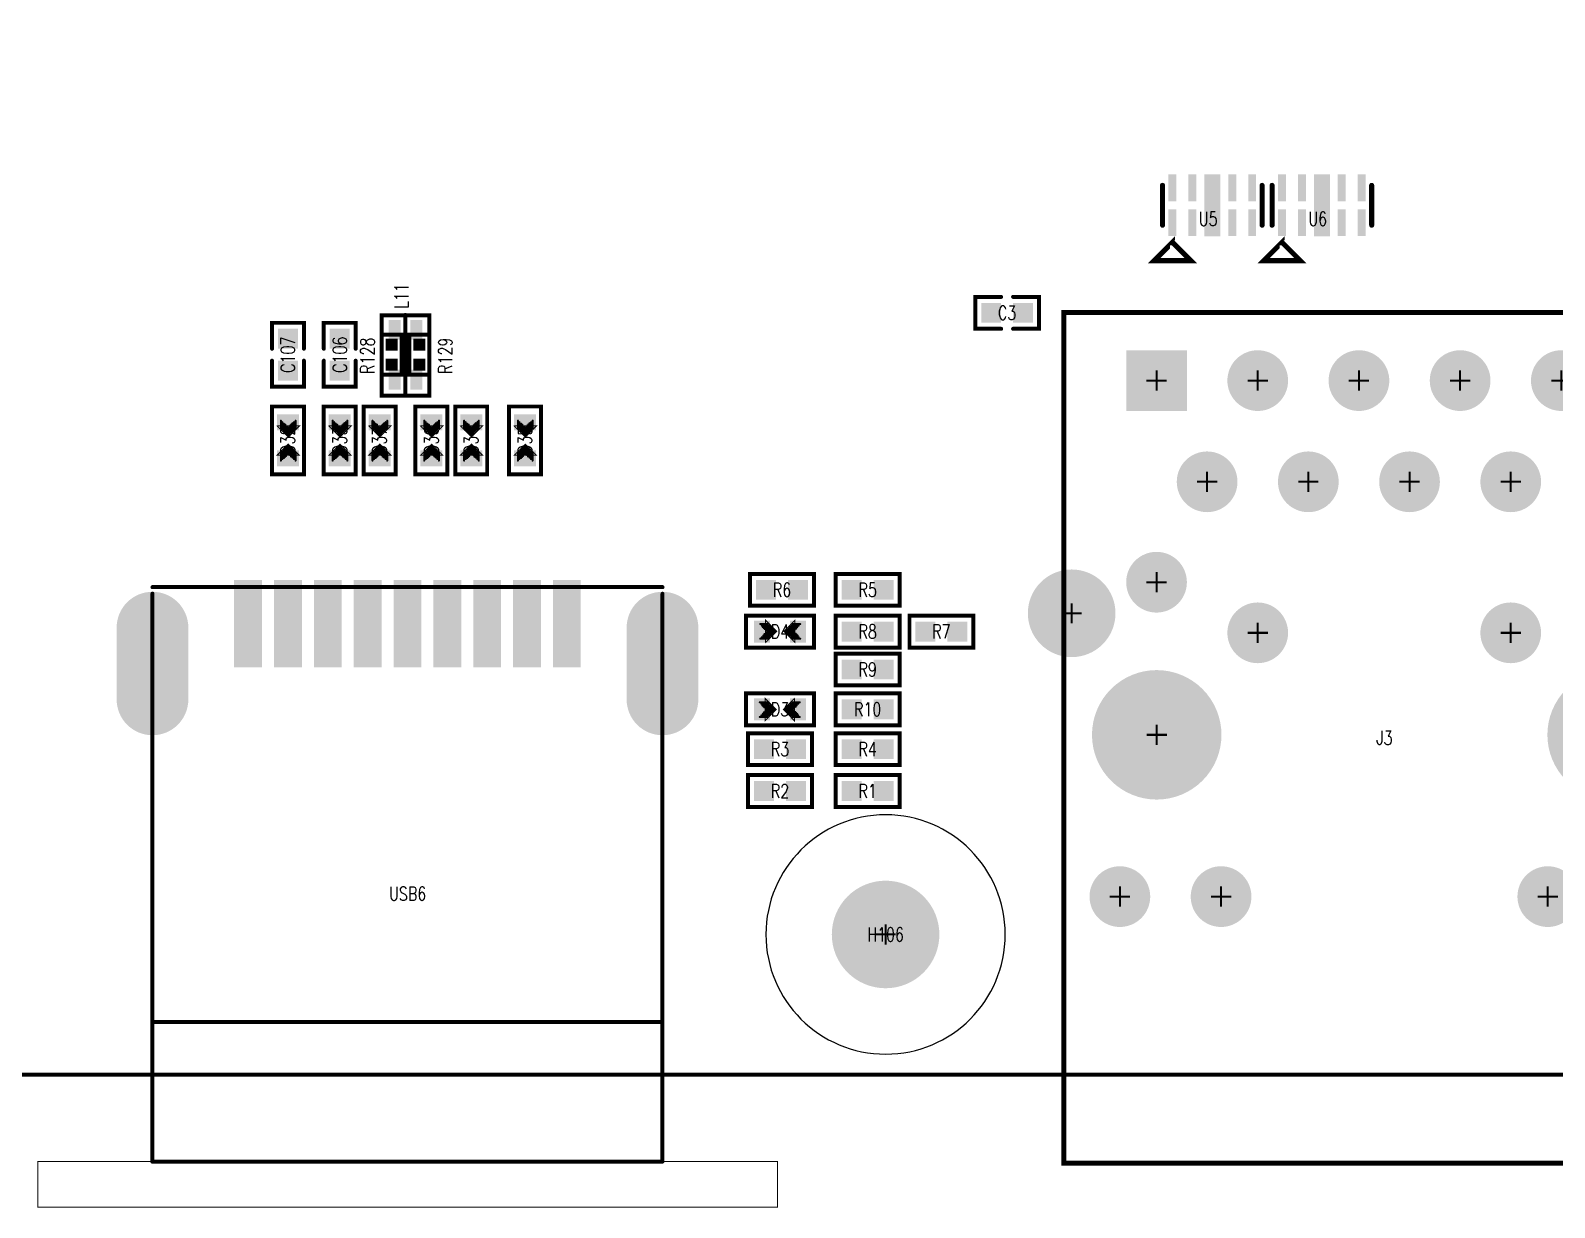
# Model space of a CAD drawing. Extents: x -4 to 157, y -7 to 87.
# Drawn here: x 36.54 to 74.79, y -6.85 to 22.69 of the extents above; entities that cross this region are included whole.
import ezdxf
from ezdxf.enums import TextEntityAlignment as Align

# ---------------------------------------------------------------- set-up
doc = ezdxf.new("R2010")
doc.units = 0
for name, pattern in [('KEEPOUT_00001000$0', [2, 1, 1]), ('TRMIDX_0', [2, 1, 1]), ('TRMIDX_1', [2, 1, 1])]:
    doc.linetypes.add(name, pattern=pattern)
for name, color, linetype in [('BOARD_OUTLINE_00', 254, 'CONTINUOUS'), ('DRIL_NPLTE_THRU_01', 3, 'CONTINUOUS'), ('DRIL_NPLTE_THRU_02', 171, 'CONTINUOUS'), ('DRIL_NPLTE_THRU_03', 222, 'CONTINUOUS'), ('DRIL_NPLTE_THRU_04', 2, 'CONTINUOUS'), ('DRIL_PLTE_THRU_01', 3, 'CONTINUOUS'), ('DRIL_PLTE_THRU_02', 171, 'CONTINUOUS'), ('DRIL_PLTE_THRU_03', 222, 'CONTINUOUS'), ('DRIL_PLTE_THRU_04', 2, 'CONTINUOUS'), ('DRIL_SYMBOL', 254, 'CONTINUOUS'), ('KEEPOUT_-1', 254, 'CONTINUOUS'), ('PADS_BOT', 56, 'CONTINUOUS'), ('PADS_INNER', 96, 'CONTINUOUS'), ('PADS_TOP', 96, 'CONTINUOUS'), ('PART_NAME_126', 6, 'CONTINUOUS'), ('PART_TOP_2DLINE_01', 255, 'CONTINUOUS'), ('PART_TOP_2DLINE_126', 255, 'CONTINUOUS'), ('PART_TOP_COPPER_01', 255, 'CONTINUOUS')]:
    doc.layers.add(name, color=color, linetype=linetype)
doc.styles.add('W0$05', font='simplex', dxfattribs={"width": 0.75})

# ---------------------------------------------------------------- blocks, each defined once
blk = doc.blocks.new('BOARD_5')
at = {"layer": 'BOARD_OUTLINE_00', "const_width": 0.1}
blk.add_lwpolyline([(0, -3.5, -0.414214), (3.5, 0), (156.51, 0, -0.414214), (160.01, -3.5), (160.01, -86.52, -0.414214), (156.51, -90.02), (3.5, -90.02, -0.414214), (0, -86.52)], format="xyb", close=True, dxfattribs=at)
blk = doc.blocks.new('SMOOTH_0$1')
at = {"const_width": 0.05}
blk.add_lwpolyline([(-0.025, 0, 1), (0.025, 0, 1)], format="xyb", close=True, dxfattribs=at)
blk = doc.blocks.new('PART_BODY_TOP_275')
at = {"layer": 'PART_TOP_2DLINE_126', "const_width": 0.1}
for points in [[(-0.15, 0.4), (-0.8, 0.4), (-0.8, -0.4), (-0.15, -0.4)], [(0.15, -0.4), (0.8, -0.4), (0.8, 0.4), (0.15, 0.4)]]:
    blk.add_lwpolyline(points, dxfattribs=at)
at = {"layer": 'PART_TOP_2DLINE_126'}
for p in [(-0.8, 0.4), (-0.15, 0.4), (0.15, 0.4), (0.8, 0.4), (-0.8, -0.4), (-0.15, -0.4), (0.15, -0.4), (0.8, -0.4)]:
    blk.add_blockref('SMOOTH_0$1', p, dxfattribs=at)
blk = doc.blocks.new('DRIL_HOLE_0')
blk.add_lwpolyline([(0, 0, 1), (0, 0, 1)], format="xyb", close=True)
blk = doc.blocks.new('PAD_0')
blk.add_lwpolyline([(0, 0, 1), (0, 0, 1)], format="xyb", close=True)
blk = doc.blocks.new('PAD_11')
at = {"const_width": 0.5}
blk.add_lwpolyline([(-0.25, 0), (0.25, 0)], dxfattribs=at)
blk = doc.blocks.new('STK_TOP_7')
at = {"layer": 'DRIL_PLTE_THRU_01'}
blk.add_blockref('DRIL_HOLE_0', (0, 0), dxfattribs=at)
at = {"layer": 'DRIL_PLTE_THRU_02'}
blk.add_blockref('DRIL_HOLE_0', (0, 0), dxfattribs=at)
at = {"layer": 'DRIL_PLTE_THRU_03'}
blk.add_blockref('DRIL_HOLE_0', (0, 0), dxfattribs=at)
at = {"layer": 'DRIL_PLTE_THRU_04'}
blk.add_blockref('DRIL_HOLE_0', (0, 0), dxfattribs=at)
at = {"layer": 'PADS_BOT'}
blk.add_blockref('PAD_0', (0, 0), dxfattribs=at)
at = {"layer": 'PADS_INNER'}
blk.add_blockref('PAD_0', (0, 0), dxfattribs=at)
at = {"layer": 'PADS_TOP'}
blk.add_blockref('PAD_11', (0, 0), dxfattribs=at)
blk = doc.blocks.new('SYM_TOP_5')
for name, p in [('PART_BODY_TOP_275', (0, 0)), ('STK_TOP_7', (-0.4, 0)), ('STK_TOP_7', (0.4, 0))]:
    blk.add_blockref(name, p)
blk = doc.blocks.new('PART_TOP_7')
blk.add_blockref('SYM_TOP_5', (0, 0))
at = {"layer": 'PART_NAME_126', "style": 'W0$05', "width": 0.75}
blk.add_text('C106', height=0.35, rotation=180, dxfattribs=at).set_placement((0, 0), align=Align.MIDDLE_CENTER)
blk = doc.blocks.new('PART_TOP_8')
blk.add_blockref('SYM_TOP_5', (0, 0))
at = {"layer": 'PART_NAME_126', "style": 'W0$05', "width": 0.75}
blk.add_text('C107', height=0.35, rotation=180, dxfattribs=at).set_placement((0, 0), align=Align.MIDDLE_CENTER)
blk = doc.blocks.new('PART_TOP_72')
blk.add_blockref('SYM_TOP_5', (0, 0))
at = {"layer": 'PART_NAME_126', "style": 'W0$05', "width": 0.75}
blk.add_text('C3', height=0.35, dxfattribs=at).set_placement((0, 0), align=Align.MIDDLE_CENTER)
blk = doc.blocks.new('SMOOTH_0$0254')
at = {"const_width": 0.0127}
blk.add_lwpolyline([(-0.00635, 0, 1), (0.00635, 0, 1)], format="xyb", close=True, dxfattribs=at)
blk = doc.blocks.new('SMOOTH_0$0508')
at = {"const_width": 0.0254}
blk.add_lwpolyline([(-0.0127, 0, 1), (0.0127, 0, 1)], format="xyb", close=True, dxfattribs=at)
blk = doc.blocks.new('PART_BODY_TOP_283')
at = {"layer": 'PART_TOP_2DLINE_126', "const_width": 0.1}
blk.add_lwpolyline([(0.85, -0.4), (0.85, 0.4), (-0.85, 0.4), (-0.85, -0.4)], close=True, dxfattribs=at)
at = {"layer": 'PART_TOP_COPPER_01', "linetype": 'TRMIDX_0', "const_width": 0.0508}
for points in [[(-0.3048, 0.1905), (-0.4953, 0.1905)], [(-0.2667, 0.1524), (-0.4572, 0.1524)], [(-0.2413, 0.1143), (-0.4318, 0.1143)], [(-0.2159, 0.0889), (-0.4064, 0.0889)], [(-0.1905, 0.0635), (-0.381, 0.0635)], [(-0.1524, 0.0381), (-0.3429, 0.0381)], [(-0.1397, -0.0127), (-0.3302, -0.0127)], [(-0.127, 0.0127), (-0.3175, 0.0127)], [(-0.3048, -0.1778), (-0.4953, -0.1778)], [(-0.2667, -0.1397), (-0.4572, -0.1397)], [(-0.2286, -0.1016), (-0.4191, -0.1016)], [(-0.2032, -0.0635), (-0.3937, -0.0635)], [(-0.1651, -0.0381), (-0.3556, -0.0381)]]:
    blk.add_lwpolyline(points, dxfattribs=at)
at = {"layer": 'PART_TOP_COPPER_01', "linetype": 'TRMIDX_0', "const_width": 0.0254}
for points in [[(-0.3556, -0.2667), (-0.08255, 0.00635), (-0.36195, 0.28575), (-0.36195, -0.254), (-0.3556, -0.254)], [(-0.3048, -0.1651), (-0.1397, 0), (-0.31115, 0.17145), (-0.31115, -0.1524), (-0.3048, -0.1524)]]:
    blk.add_lwpolyline(points, close=True, dxfattribs=at)
at = {"layer": 'PART_TOP_COPPER_01', "linetype": 'TRMIDX_1', "const_width": 0.0254}
for points in [[(0.3683, 0.2794), (0.09525, 0.00635), (0.37465, -0.27305), (0.37465, 0.2667), (0.3683, 0.2667)], [(0.3175, 0.1778), (0.1524, 0.0127), (0.32385, -0.15875), (0.32385, 0.1651), (0.3175, 0.1651)]]:
    blk.add_lwpolyline(points, close=True, dxfattribs=at)
at = {"layer": 'PART_TOP_COPPER_01', "linetype": 'TRMIDX_1', "const_width": 0.0508}
for points in [[(0.1397, 0), (0.3302, 0)], [(0.1524, 0.0254), (0.3429, 0.0254)], [(0.1651, -0.0254), (0.3556, -0.0254)], [(0.1778, 0.0508), (0.3683, 0.0508)], [(0.2159, 0.0762), (0.4064, 0.0762)], [(0.2413, 0.1143), (0.4318, 0.1143)], [(0.2794, 0.1524), (0.4699, 0.1524)], [(0.3175, 0.1905), (0.508, 0.1905)], [(0.2032, -0.0508), (0.3937, -0.0508)], [(0.2286, -0.0762), (0.4191, -0.0762)], [(0.254, -0.1016), (0.4445, -0.1016)], [(0.2794, -0.1397), (0.4699, -0.1397)], [(0.3175, -0.1778), (0.508, -0.1778)]]:
    blk.add_lwpolyline(points, dxfattribs=at)
at = {"layer": 'PART_TOP_2DLINE_126'}
for p in [(-0.85, 0.4), (0.85, 0.4), (-0.85, -0.4), (0.85, -0.4)]:
    blk.add_blockref('SMOOTH_0$1', p, dxfattribs=at)
at = {"layer": 'PART_TOP_COPPER_01'}
for name, p in [('SMOOTH_0$0508', (-0.4953, 0.1905)), ('SMOOTH_0$0508', (-0.4572, 0.1524)), ('SMOOTH_0$0508', (-0.4318, 0.1143)), ('SMOOTH_0$0508', (-0.4064, 0.0889)), ('SMOOTH_0$0508', (-0.381, 0.0635)), ('SMOOTH_0$0254', (-0.36195, 0.28575)), ('SMOOTH_0$0508', (-0.3429, 0.0381)), ('SMOOTH_0$0508', (-0.3302, -0.0127)), ('SMOOTH_0$0508', (-0.3175, 0.0127)), ('SMOOTH_0$0508', (-0.3048, 0.1905)), ('SMOOTH_0$0254', (-0.31115, 0.17145)), ('SMOOTH_0$0508', (-0.2667, 0.1524)), ('SMOOTH_0$0508', (-0.2413, 0.1143)), ('SMOOTH_0$0508', (-0.2159, 0.0889)), ('SMOOTH_0$0508', (-0.1905, 0.0635)), ('SMOOTH_0$0508', (-0.1524, 0.0381)), ('SMOOTH_0$0508', (-0.1397, -0.0127)), ('SMOOTH_0$0508', (-0.127, 0.0127)), ('SMOOTH_0$0254', (-0.1397, 0)), ('SMOOTH_0$0254', (-0.08255, 0.00635)), ('SMOOTH_0$0254', (0.09525, 0.00635)), ('SMOOTH_0$0508', (0.1397, 0)), ('SMOOTH_0$0508', (0.1524, 0.0254)), ('SMOOTH_0$0254', (0.1524, 0.0127)), ('SMOOTH_0$0508', (0.1651, -0.0254)), ('SMOOTH_0$0508', (0.1778, 0.0508)), ('SMOOTH_0$0508', (0.2159, 0.0762)), ('SMOOTH_0$0508', (0.2413, 0.1143)), ('SMOOTH_0$0508', (0.2794, 0.1524)), ('SMOOTH_0$0508', (0.3175, 0.1905)), ('SMOOTH_0$0254', (0.3175, 0.1778)), ('SMOOTH_0$0254', (0.3175, 0.1651)), ('SMOOTH_0$0508', (0.3302, 0)), ('SMOOTH_0$0254', (0.32385, 0.1651)), ('SMOOTH_0$0508', (0.3429, 0.0254)), ('SMOOTH_0$0508', (0.3556, -0.0254)), ('SMOOTH_0$0508', (0.3683, 0.0508)), ('SMOOTH_0$0254', (0.3683, 0.2794)), ('SMOOTH_0$0254', (0.3683, 0.2667)), ('SMOOTH_0$0254', (0.37465, 0.2667)), ('SMOOTH_0$0508', (0.4064, 0.0762)), ('SMOOTH_0$0508', (0.4318, 0.1143)), ('SMOOTH_0$0508', (0.4699, 0.1524)), ('SMOOTH_0$0508', (0.508, 0.1905)), ('SMOOTH_0$0508', (-0.4953, -0.1778)), ('SMOOTH_0$0508', (-0.4572, -0.1397)), ('SMOOTH_0$0508', (-0.4191, -0.1016)), ('SMOOTH_0$0508', (-0.3937, -0.0635)), ('SMOOTH_0$0508', (-0.3556, -0.0381)), ('SMOOTH_0$0254', (-0.36195, -0.254)), ('SMOOTH_0$0254', (-0.3556, -0.254)), ('SMOOTH_0$0254', (-0.3556, -0.2667)), ('SMOOTH_0$0508', (-0.3048, -0.1778)), ('SMOOTH_0$0254', (-0.31115, -0.1524)), ('SMOOTH_0$0254', (-0.3048, -0.1524)), ('SMOOTH_0$0254', (-0.3048, -0.1651)), ('SMOOTH_0$0508', (-0.2667, -0.1397)), ('SMOOTH_0$0508', (-0.2286, -0.1016)), ('SMOOTH_0$0508', (-0.2032, -0.0635)), ('SMOOTH_0$0508', (-0.1651, -0.0381)), ('SMOOTH_0$0508', (0.2032, -0.0508)), ('SMOOTH_0$0508', (0.2286, -0.0762)), ('SMOOTH_0$0508', (0.254, -0.1016)), ('SMOOTH_0$0508', (0.2794, -0.1397)), ('SMOOTH_0$0508', (0.3175, -0.1778)), ('SMOOTH_0$0254', (0.32385, -0.15875)), ('SMOOTH_0$0254', (0.37465, -0.27305)), ('SMOOTH_0$0508', (0.3937, -0.0508)), ('SMOOTH_0$0508', (0.4191, -0.0762)), ('SMOOTH_0$0508', (0.4445, -0.1016)), ('SMOOTH_0$0508', (0.4699, -0.1397)), ('SMOOTH_0$0508', (0.508, -0.1778))]:
    blk.add_blockref(name, p, dxfattribs=at)
blk = doc.blocks.new('PAD_18')
at = {"const_width": 0.4}
blk.add_lwpolyline([(-0.275, 0), (0.275, 0)], dxfattribs=at)
blk = doc.blocks.new('STK_TOP_15')
at = {"layer": 'DRIL_PLTE_THRU_01'}
blk.add_blockref('DRIL_HOLE_0', (0, 0), dxfattribs=at)
at = {"layer": 'DRIL_PLTE_THRU_02'}
blk.add_blockref('DRIL_HOLE_0', (0, 0), dxfattribs=at)
at = {"layer": 'DRIL_PLTE_THRU_03'}
blk.add_blockref('DRIL_HOLE_0', (0, 0), dxfattribs=at)
at = {"layer": 'DRIL_PLTE_THRU_04'}
blk.add_blockref('DRIL_HOLE_0', (0, 0), dxfattribs=at)
at = {"layer": 'PADS_BOT'}
blk.add_blockref('PAD_0', (0, 0), dxfattribs=at)
at = {"layer": 'PADS_INNER'}
blk.add_blockref('PAD_0', (0, 0), dxfattribs=at)
at = {"layer": 'PADS_TOP', "rotation": 90}
blk.add_blockref('PAD_18', (0, 0), dxfattribs=at)
blk = doc.blocks.new('SYM_TOP_13')
for name, p in [('PART_BODY_TOP_283', (0, 0)), ('STK_TOP_15', (-0.45, 0)), ('STK_TOP_15', (0.45, 0))]:
    blk.add_blockref(name, p)
blk = doc.blocks.new('PART_TOP_151')
blk.add_blockref('SYM_TOP_13', (0, 0))
at = {"layer": 'PART_NAME_126', "style": 'W0$05', "width": 0.75}
blk.add_text('D3', height=0.35, rotation=180, dxfattribs=at).set_placement((0, 0), align=Align.MIDDLE_CENTER)
blk = doc.blocks.new('PART_TOP_154')
blk.add_blockref('SYM_TOP_13', (0, 0))
at = {"layer": 'PART_NAME_126', "style": 'W0$05', "width": 0.75}
blk.add_text('D32', height=0.35, rotation=180, dxfattribs=at).set_placement((0, 0), align=Align.MIDDLE_CENTER)
blk = doc.blocks.new('PART_TOP_155')
blk.add_blockref('SYM_TOP_13', (0, 0))
at = {"layer": 'PART_NAME_126', "style": 'W0$05', "width": 0.75}
blk.add_text('D33', height=0.35, rotation=180, dxfattribs=at).set_placement((0, 0), align=Align.MIDDLE_CENTER)
blk = doc.blocks.new('PART_TOP_156')
blk.add_blockref('SYM_TOP_13', (0, 0))
at = {"layer": 'PART_NAME_126', "style": 'W0$05', "width": 0.75}
blk.add_text('D34', height=0.35, rotation=180, dxfattribs=at).set_placement((0, 0), align=Align.MIDDLE_CENTER)
blk = doc.blocks.new('PART_TOP_157')
blk.add_blockref('SYM_TOP_13', (0, 0))
at = {"layer": 'PART_NAME_126', "style": 'W0$05', "width": 0.75}
blk.add_text('D35', height=0.35, rotation=180, dxfattribs=at).set_placement((0, 0), align=Align.MIDDLE_CENTER)
blk = doc.blocks.new('PART_TOP_158')
blk.add_blockref('SYM_TOP_13', (0, 0))
at = {"layer": 'PART_NAME_126', "style": 'W0$05', "width": 0.75}
blk.add_text('D36', height=0.35, rotation=180, dxfattribs=at).set_placement((0, 0), align=Align.MIDDLE_CENTER)
blk = doc.blocks.new('PART_TOP_159')
blk.add_blockref('SYM_TOP_13', (0, 0))
at = {"layer": 'PART_NAME_126', "style": 'W0$05', "width": 0.75}
blk.add_text('D37', height=0.35, rotation=180, dxfattribs=at).set_placement((0, 0), align=Align.MIDDLE_CENTER)
blk = doc.blocks.new('PART_TOP_162')
blk.add_blockref('SYM_TOP_13', (0, 0))
at = {"layer": 'PART_NAME_126', "style": 'W0$05', "width": 0.75}
blk.add_text('D4', height=0.35, dxfattribs=at).set_placement((0, 0), align=Align.MIDDLE_CENTER)
blk = doc.blocks.new('SMOOTH_0$127')
at = {"const_width": 0.0635}
blk.add_lwpolyline([(-0.03175, 0, 1), (0.03175, 0, 1)], format="xyb", close=True, dxfattribs=at)
blk = doc.blocks.new('PART_BODY_TOP_299')
at = {"layer": 'PART_TOP_2DLINE_126', "const_width": 0.127}
blk.add_lwpolyline([(13.77, -19.64), (-2.33, -19.64), (-2.33, 1.71), (13.77, 1.71)], close=True, dxfattribs=at)
at = {"layer": 'PART_TOP_2DLINE_126'}
for p in [(-2.33, 1.71), (13.77, 1.71), (-2.33, -19.64), (13.77, -19.64)]:
    blk.add_blockref('SMOOTH_0$127', p, dxfattribs=at)
blk = doc.blocks.new('DRIL_SYMBOL_0$9')
at = {"layer": 'DRIL_SYMBOL', "const_width": 0.0508}
for points in [[(-0.254, 0), (0.254, 0)], [(0, -0.254), (0, 0.254)]]:
    blk.add_lwpolyline(points, dxfattribs=at)
blk = doc.blocks.new('DRIL_HOLE_0$9')
at = {"const_width": 0.45}
blk.add_lwpolyline([(-0.225, 0, 1), (0.225, 0, 1)], format="xyb", close=True, dxfattribs=at)
blk.add_blockref('DRIL_SYMBOL_0$9', (0, 0))
blk = doc.blocks.new('PAD_42')
at = {"const_width": 1.524}
blk.add_lwpolyline([(-0.762, 0), (0.762, 0)], dxfattribs=at)
blk = doc.blocks.new('STK_TOP_41')
at = {"layer": 'DRIL_PLTE_THRU_01'}
blk.add_blockref('DRIL_HOLE_0$9', (0, 0), dxfattribs=at)
at = {"layer": 'DRIL_PLTE_THRU_02'}
blk.add_blockref('DRIL_HOLE_0$9', (0, 0), dxfattribs=at)
at = {"layer": 'DRIL_PLTE_THRU_03'}
blk.add_blockref('DRIL_HOLE_0$9', (0, 0), dxfattribs=at)
at = {"layer": 'DRIL_PLTE_THRU_04'}
blk.add_blockref('DRIL_HOLE_0$9', (0, 0), dxfattribs=at)
at = {"layer": 'PADS_BOT'}
blk.add_blockref('PAD_42', (0, 0), dxfattribs=at)
at = {"layer": 'PADS_INNER'}
blk.add_blockref('PAD_42', (0, 0), dxfattribs=at)
at = {"layer": 'PADS_TOP'}
blk.add_blockref('PAD_42', (0, 0), dxfattribs=at)
blk = doc.blocks.new('PAD_44')
at = {"const_width": 0.55}
blk.add_lwpolyline([(0, -0.275, 1), (0, 0.275, 1)], format="xyb", close=True, dxfattribs=at)
blk = doc.blocks.new('PAD_5')
at = {"const_width": 0.762}
blk.add_lwpolyline([(0, -0.381, 1), (0, 0.381, 1)], format="xyb", close=True, dxfattribs=at)
blk = doc.blocks.new('STK_TOP_40')
at = {"layer": 'DRIL_PLTE_THRU_01'}
blk.add_blockref('DRIL_HOLE_0$9', (0, 0), dxfattribs=at)
at = {"layer": 'DRIL_PLTE_THRU_02'}
blk.add_blockref('DRIL_HOLE_0$9', (0, 0), dxfattribs=at)
at = {"layer": 'DRIL_PLTE_THRU_03'}
blk.add_blockref('DRIL_HOLE_0$9', (0, 0), dxfattribs=at)
at = {"layer": 'DRIL_PLTE_THRU_04'}
blk.add_blockref('DRIL_HOLE_0$9', (0, 0), dxfattribs=at)
at = {"layer": 'PADS_BOT'}
blk.add_blockref('PAD_5', (0, 0), dxfattribs=at)
at = {"layer": 'PADS_INNER'}
blk.add_blockref('PAD_44', (0, 0), dxfattribs=at)
at = {"layer": 'PADS_TOP'}
blk.add_blockref('PAD_5', (0, 0), dxfattribs=at)
blk = doc.blocks.new('DRIL_SYMBOL_1$02')
at = {"layer": 'DRIL_SYMBOL', "const_width": 0.0508}
for points in [[(-0.254, 0), (0.254, 0)], [(0, -0.254), (0, 0.254)]]:
    blk.add_lwpolyline(points, dxfattribs=at)
blk = doc.blocks.new('DRIL_HOLE_1$02')
at = {"const_width": 0.51}
blk.add_lwpolyline([(-0.255, 0, 1), (0.255, 0, 1)], format="xyb", close=True, dxfattribs=at)
blk.add_blockref('DRIL_SYMBOL_1$02', (0, 0))
blk = doc.blocks.new('STK_TOP_42')
at = {"layer": 'DRIL_PLTE_THRU_01'}
blk.add_blockref('DRIL_HOLE_1$02', (0, 0), dxfattribs=at)
at = {"layer": 'DRIL_PLTE_THRU_02'}
blk.add_blockref('DRIL_HOLE_1$02', (0, 0), dxfattribs=at)
at = {"layer": 'DRIL_PLTE_THRU_03'}
blk.add_blockref('DRIL_HOLE_1$02', (0, 0), dxfattribs=at)
at = {"layer": 'DRIL_PLTE_THRU_04'}
blk.add_blockref('DRIL_HOLE_1$02', (0, 0), dxfattribs=at)
at = {"layer": 'PADS_BOT'}
blk.add_blockref('PAD_5', (0, 0), dxfattribs=at)
at = {"layer": 'PADS_INNER'}
blk.add_blockref('PAD_5', (0, 0), dxfattribs=at)
at = {"layer": 'PADS_TOP'}
blk.add_blockref('PAD_5', (0, 0), dxfattribs=at)
blk = doc.blocks.new('DRIL_SYMBOL_1$6')
at = {"layer": 'DRIL_SYMBOL', "const_width": 0.0508}
for points in [[(-0.254, 0), (0.254, 0)], [(0, -0.254), (0, 0.254)]]:
    blk.add_lwpolyline(points, dxfattribs=at)
blk = doc.blocks.new('DRIL_HOLE_1$6')
at = {"const_width": 0.8}
blk.add_lwpolyline([(-0.4, 0, 1), (0.4, 0, 1)], format="xyb", close=True, dxfattribs=at)
blk.add_blockref('DRIL_SYMBOL_1$6', (0, 0))
blk = doc.blocks.new('PAD_45')
at = {"const_width": 1.1}
blk.add_lwpolyline([(0, -0.55, 1), (0, 0.55, 1)], format="xyb", close=True, dxfattribs=at)
blk = doc.blocks.new('PAD_47')
at = {"const_width": 1}
blk.add_lwpolyline([(0, -0.5, 1), (0, 0.5, 1)], format="xyb", close=True, dxfattribs=at)
blk = doc.blocks.new('STK_TOP_43')
at = {"layer": 'DRIL_PLTE_THRU_01'}
blk.add_blockref('DRIL_HOLE_1$6', (0, 0), dxfattribs=at)
at = {"layer": 'DRIL_PLTE_THRU_02'}
blk.add_blockref('DRIL_HOLE_1$6', (0, 0), dxfattribs=at)
at = {"layer": 'DRIL_PLTE_THRU_03'}
blk.add_blockref('DRIL_HOLE_1$6', (0, 0), dxfattribs=at)
at = {"layer": 'DRIL_PLTE_THRU_04'}
blk.add_blockref('DRIL_HOLE_1$6', (0, 0), dxfattribs=at)
at = {"layer": 'PADS_BOT'}
blk.add_blockref('PAD_45', (0, 0), dxfattribs=at)
at = {"layer": 'PADS_INNER'}
blk.add_blockref('PAD_45', (0, 0), dxfattribs=at)
at = {"layer": 'PADS_TOP'}
blk.add_blockref('PAD_47', (0, 0), dxfattribs=at)
blk = doc.blocks.new('DRIL_SYMBOL_3$25')
at = {"layer": 'DRIL_SYMBOL', "const_width": 0.0508}
for points in [[(-0.254, 0), (0.254, 0)], [(0, -0.254), (0, 0.254)]]:
    blk.add_lwpolyline(points, dxfattribs=at)
blk = doc.blocks.new('DRIL_HOLE_3$25')
at = {"const_width": 1.625}
blk.add_lwpolyline([(-0.8125, 0, 1), (0.8125, 0, 1)], format="xyb", close=True, dxfattribs=at)
blk.add_blockref('DRIL_SYMBOL_3$25', (0, 0))
blk = doc.blocks.new('PAD_48')
at = {"const_width": 1.625}
blk.add_lwpolyline([(0, -0.8125, 1), (0, 0.8125, 1)], format="xyb", close=True, dxfattribs=at)
blk = doc.blocks.new('STK_TOP_44')
at = {"layer": 'DRIL_PLTE_THRU_01'}
blk.add_blockref('DRIL_HOLE_3$25', (0, 0), dxfattribs=at)
at = {"layer": 'DRIL_PLTE_THRU_02'}
blk.add_blockref('DRIL_HOLE_3$25', (0, 0), dxfattribs=at)
at = {"layer": 'DRIL_PLTE_THRU_03'}
blk.add_blockref('DRIL_HOLE_3$25', (0, 0), dxfattribs=at)
at = {"layer": 'DRIL_PLTE_THRU_04'}
blk.add_blockref('DRIL_HOLE_3$25', (0, 0), dxfattribs=at)
at = {"layer": 'PADS_BOT'}
blk.add_blockref('PAD_48', (0, 0), dxfattribs=at)
at = {"layer": 'PADS_INNER'}
blk.add_blockref('PAD_48', (0, 0), dxfattribs=at)
at = {"layer": 'PADS_TOP'}
blk.add_blockref('PAD_48', (0, 0), dxfattribs=at)
blk = doc.blocks.new('SYM_TOP_29')
for name, p in [('PART_BODY_TOP_299', (0, 0)), ('STK_TOP_41', (0, 0)), ('STK_TOP_40', (2.54, 0)), ('STK_TOP_40', (5.08, 0)), ('STK_TOP_40', (7.62, 0)), ('STK_TOP_40', (10.16, 0)), ('STK_TOP_40', (1.27, -2.54)), ('STK_TOP_40', (3.81, -2.54)), ('STK_TOP_40', (6.35, -2.54)), ('STK_TOP_40', (8.89, -2.54)), ('STK_TOP_40', (11.43, -2.54)), ('STK_TOP_40', (0, -5.06)), ('STK_TOP_40', (11.43, -5.06)), ('STK_TOP_43', (-2.13, -5.84)), ('STK_TOP_43', (13.57, -5.84)), ('STK_TOP_40', (2.54, -6.33)), ('STK_TOP_40', (8.89, -6.33)), ('STK_TOP_44', (0.005, -8.89)), ('STK_TOP_44', (11.435, -8.89)), ('STK_TOP_42', (-0.92, -12.95)), ('STK_TOP_42', (1.62, -12.95)), ('STK_TOP_42', (9.82, -12.95)), ('STK_TOP_40', (12.36, -12.95))]:
    blk.add_blockref(name, p)
blk = doc.blocks.new('PART_TOP_195')
blk.add_blockref('SYM_TOP_29', (0, 0))
at = {"layer": 'PART_NAME_126', "style": 'W0$05', "width": 0.75}
blk.add_text('J3', height=0.35, dxfattribs=at).set_placement((5.72, -8.965), align=Align.MIDDLE_CENTER)
blk = doc.blocks.new('PART_BODY_TOP_304')
at = {"layer": 'PART_TOP_2DLINE_126', "const_width": 0.1}
blk.add_lwpolyline([(-0.99, -0.6), (-0.99, 0.6), (1.03, 0.6), (1.03, -0.6)], close=True, dxfattribs=at)
blk.add_lwpolyline([(-1, -0.002), (1, -0.002)], dxfattribs=at)
at = {"layer": 'PART_TOP_2DLINE_126'}
for p in [(-0.99, 0.6), (1.03, 0.6), (-1, -0.002), (1, -0.002), (-0.99, -0.6), (1.03, -0.6)]:
    blk.add_blockref('SMOOTH_0$1', p, dxfattribs=at)
blk = doc.blocks.new('PAD_59')
at = {"const_width": 0.3}
blk.add_lwpolyline([(-0.25, 0), (0.25, 0)], dxfattribs=at)
blk = doc.blocks.new('STK_TOP_53')
at = {"layer": 'DRIL_PLTE_THRU_01'}
blk.add_blockref('DRIL_HOLE_0', (0, 0), dxfattribs=at)
at = {"layer": 'DRIL_PLTE_THRU_02'}
blk.add_blockref('DRIL_HOLE_0', (0, 0), dxfattribs=at)
at = {"layer": 'DRIL_PLTE_THRU_03'}
blk.add_blockref('DRIL_HOLE_0', (0, 0), dxfattribs=at)
at = {"layer": 'DRIL_PLTE_THRU_04'}
blk.add_blockref('DRIL_HOLE_0', (0, 0), dxfattribs=at)
at = {"layer": 'PADS_BOT'}
blk.add_blockref('PAD_0', (0, 0), dxfattribs=at)
at = {"layer": 'PADS_INNER'}
blk.add_blockref('PAD_0', (0, 0), dxfattribs=at)
at = {"layer": 'PADS_TOP'}
blk.add_blockref('PAD_59', (0, 0), dxfattribs=at)
blk = doc.blocks.new('SYM_TOP_34')
for name, p in [('PART_BODY_TOP_304', (0, 0)), ('STK_TOP_53', (-0.625, 0.275)), ('STK_TOP_53', (0.625, 0.275)), ('STK_TOP_53', (-0.625, -0.275)), ('STK_TOP_53', (0.625, -0.275))]:
    blk.add_blockref(name, p)
blk = doc.blocks.new('PART_TOP_202')
blk.add_blockref('SYM_TOP_34', (0, 0))
at = {"layer": 'PART_NAME_126', "style": 'W0$05', "width": 0.75}
blk.add_text('L11', height=0.35, rotation=180, dxfattribs=at).set_placement((-1.475, -0.1), align=Align.MIDDLE_CENTER)
blk = doc.blocks.new('PART_BODY_TOP_290')
at = {"layer": 'PART_TOP_2DLINE_126', "const_width": 0.1}
blk.add_lwpolyline([(-0.8, 0.4), (0.8, 0.4), (0.8, -0.4), (-0.8, -0.4)], close=True, dxfattribs=at)
at = {"layer": 'PART_TOP_2DLINE_126'}
for p in [(-0.8, 0.4), (0.8, 0.4), (-0.8, -0.4), (0.8, -0.4)]:
    blk.add_blockref('SMOOTH_0$1', p, dxfattribs=at)
blk = doc.blocks.new('SYM_TOP_20')
for name, p in [('PART_BODY_TOP_290', (0, 0)), ('STK_TOP_7', (-0.4, 0)), ('STK_TOP_7', (0.4, 0))]:
    blk.add_blockref(name, p)
blk = doc.blocks.new('PART_TOP_234')
blk.add_blockref('SYM_TOP_20', (0, 0))
at = {"layer": 'PART_NAME_126', "style": 'W0$05', "width": 0.75}
blk.add_text('R1', height=0.35, dxfattribs=at).set_placement((0, 0), align=Align.MIDDLE_CENTER)
blk = doc.blocks.new('PART_TOP_235')
blk.add_blockref('SYM_TOP_20', (0, 0))
at = {"layer": 'PART_NAME_126', "style": 'W0$05', "width": 0.75}
blk.add_text('R10', height=0.35, rotation=180, dxfattribs=at).set_placement((0, 0), align=Align.MIDDLE_CENTER)
blk = doc.blocks.new('PART_TOP_315')
blk.add_blockref('SYM_TOP_20', (0, 0))
at = {"layer": 'PART_NAME_126', "style": 'W0$05', "width": 0.75}
blk.add_text('R2', height=0.35, rotation=180, dxfattribs=at).set_placement((0, 0), align=Align.MIDDLE_CENTER)
blk = doc.blocks.new('PART_TOP_328')
blk.add_blockref('SYM_TOP_20', (0, 0))
at = {"layer": 'PART_NAME_126', "style": 'W0$05', "width": 0.75}
blk.add_text('R3', height=0.35, dxfattribs=at).set_placement((0, 0), align=Align.MIDDLE_CENTER)
blk = doc.blocks.new('PART_TOP_339')
blk.add_blockref('SYM_TOP_20', (0, 0))
at = {"layer": 'PART_NAME_126', "style": 'W0$05', "width": 0.75}
blk.add_text('R4', height=0.35, rotation=180, dxfattribs=at).set_placement((0, 0), align=Align.MIDDLE_CENTER)
blk = doc.blocks.new('PART_TOP_350')
blk.add_blockref('SYM_TOP_20', (0, 0))
at = {"layer": 'PART_NAME_126', "style": 'W0$05', "width": 0.75}
blk.add_text('R5', height=0.35, rotation=180, dxfattribs=at).set_placement((0, 0), align=Align.MIDDLE_CENTER)
blk = doc.blocks.new('PART_TOP_361')
blk.add_blockref('SYM_TOP_20', (0, 0))
at = {"layer": 'PART_NAME_126', "style": 'W0$05', "width": 0.75}
blk.add_text('R6', height=0.35, dxfattribs=at).set_placement((0, 0), align=Align.MIDDLE_CENTER)
blk = doc.blocks.new('PART_TOP_372')
blk.add_blockref('SYM_TOP_20', (0, 0))
at = {"layer": 'PART_NAME_126', "style": 'W0$05', "width": 0.75}
blk.add_text('R7', height=0.35, rotation=180, dxfattribs=at).set_placement((0, 0), align=Align.MIDDLE_CENTER)
blk = doc.blocks.new('PART_TOP_377')
blk.add_blockref('SYM_TOP_20', (0, 0))
at = {"layer": 'PART_NAME_126', "style": 'W0$05', "width": 0.75}
blk.add_text('R8', height=0.35, rotation=180, dxfattribs=at).set_placement((0, 0), align=Align.MIDDLE_CENTER)
blk = doc.blocks.new('PART_TOP_383')
blk.add_blockref('SYM_TOP_20', (0, 0))
at = {"layer": 'PART_NAME_126', "style": 'W0$05', "width": 0.75}
blk.add_text('R9', height=0.35, dxfattribs=at).set_placement((0, 0), align=Align.MIDDLE_CENTER)
blk = doc.blocks.new('PART_BODY_TOP_314')
at = {"layer": 'PART_TOP_2DLINE_126', "const_width": 0.127}
for points in [[(-1.25, -0.5), (-1.25, 0.5)], [(1.25, -0.5), (1.25, 0.5)]]:
    blk.add_lwpolyline(points, dxfattribs=at)
blk.add_lwpolyline([(-1, -0.93), (-1.46, -1.39), (-0.54, -1.39), (-0.99, -0.94), (-1, -0.94)], close=True, dxfattribs=at)
at = {"layer": 'PART_TOP_2DLINE_126'}
for p in [(-1.25, 0.5), (1.25, 0.5), (-1.25, -0.5), (1.25, -0.5), (-1, -0.93), (-1, -0.94), (-0.99, -0.94), (-1.46, -1.39), (-0.54, -1.39)]:
    blk.add_blockref('SMOOTH_0$127', p, dxfattribs=at)
blk = doc.blocks.new('PAD_70')
at = {"const_width": 0.199999}
blk.add_lwpolyline([(-0.337502, 0), (0.337502, 0)], dxfattribs=at)
blk = doc.blocks.new('STK_TOP_63')
at = {"layer": 'DRIL_PLTE_THRU_01'}
blk.add_blockref('DRIL_HOLE_0', (0, 0), dxfattribs=at)
at = {"layer": 'DRIL_PLTE_THRU_02'}
blk.add_blockref('DRIL_HOLE_0', (0, 0), dxfattribs=at)
at = {"layer": 'DRIL_PLTE_THRU_03'}
blk.add_blockref('DRIL_HOLE_0', (0, 0), dxfattribs=at)
at = {"layer": 'DRIL_PLTE_THRU_04'}
blk.add_blockref('DRIL_HOLE_0', (0, 0), dxfattribs=at)
at = {"layer": 'PADS_BOT'}
blk.add_blockref('PAD_0', (0, 0), dxfattribs=at)
at = {"layer": 'PADS_INNER'}
blk.add_blockref('PAD_0', (0, 0), dxfattribs=at)
at = {"layer": 'PADS_TOP', "rotation": 90}
blk.add_blockref('PAD_70', (0, 0), dxfattribs=at)
blk = doc.blocks.new('PAD_71')
at = {"const_width": 0.399999}
blk.add_lwpolyline([(-0.387502, 0), (0.387502, 0)], dxfattribs=at)
blk = doc.blocks.new('STK_TOP_64')
at = {"layer": 'DRIL_PLTE_THRU_01'}
blk.add_blockref('DRIL_HOLE_0', (0, 0), dxfattribs=at)
at = {"layer": 'DRIL_PLTE_THRU_02'}
blk.add_blockref('DRIL_HOLE_0', (0, 0), dxfattribs=at)
at = {"layer": 'DRIL_PLTE_THRU_03'}
blk.add_blockref('DRIL_HOLE_0', (0, 0), dxfattribs=at)
at = {"layer": 'DRIL_PLTE_THRU_04'}
blk.add_blockref('DRIL_HOLE_0', (0, 0), dxfattribs=at)
at = {"layer": 'PADS_BOT'}
blk.add_blockref('PAD_0', (0, 0), dxfattribs=at)
at = {"layer": 'PADS_INNER'}
blk.add_blockref('PAD_0', (0, 0), dxfattribs=at)
at = {"layer": 'PADS_TOP', "rotation": 90}
blk.add_blockref('PAD_71', (0, 0), dxfattribs=at)
blk = doc.blocks.new('SYM_TOP_44')
for name, p in [('STK_TOP_63', (-1, 0.437)), ('STK_TOP_63', (-0.5, 0.437)), ('STK_TOP_64', (0, 0.388)), ('STK_TOP_63', (0.5, 0.437)), ('STK_TOP_63', (1, 0.437)), ('PART_BODY_TOP_314', (0, 0)), ('STK_TOP_63', (-1, -0.437)), ('STK_TOP_63', (-0.5, -0.437)), ('STK_TOP_64', (0, -0.388)), ('STK_TOP_63', (0.5, -0.437)), ('STK_TOP_63', (1, -0.437))]:
    blk.add_blockref(name, p)
blk = doc.blocks.new('PART_TOP_421')
blk.add_blockref('SYM_TOP_44', (0, 0))
at = {"layer": 'PART_NAME_126', "style": 'W0$05', "width": 0.75}
blk.add_text('U5', height=0.35, dxfattribs=at).set_placement((-0.105, -0.339), align=Align.MIDDLE_CENTER)
blk = doc.blocks.new('PART_TOP_422')
blk.add_blockref('SYM_TOP_44', (0, 0))
at = {"layer": 'PART_NAME_126', "style": 'W0$05', "width": 0.75}
blk.add_text('U6', height=0.35, dxfattribs=at).set_placement((-0.105, -0.339), align=Align.MIDDLE_CENTER)
blk = doc.blocks.new('PART_BODY_TOP_331')
at = {"layer": 'KEEPOUT_-1', "linetype": 'KEEPOUT_00001000$0'}
blk.add_lwpolyline([(-3.003, 0, 1), (3.003, 0, 1)], format="xyb", close=True, dxfattribs=at)
blk = doc.blocks.new('DRIL_SYMBOL_2$7')
at = {"layer": 'DRIL_SYMBOL', "const_width": 0.0508}
for points in [[(-0.254, 0), (0.254, 0)], [(0, -0.254), (0, 0.254)]]:
    blk.add_lwpolyline(points, dxfattribs=at)
blk = doc.blocks.new('DRIL_HOLE_2$7')
at = {"const_width": 1.35}
blk.add_lwpolyline([(-0.675, 0, 1), (0.675, 0, 1)], format="xyb", close=True, dxfattribs=at)
blk.add_blockref('DRIL_SYMBOL_2$7', (0, 0))
blk = doc.blocks.new('PAD_89')
at = {"const_width": 1.35}
blk.add_lwpolyline([(0, -0.675, 1), (0, 0.675, 1)], format="xyb", close=True, dxfattribs=at)
blk = doc.blocks.new('STK_TOP_91')
at = {"layer": 'DRIL_NPLTE_THRU_01'}
blk.add_blockref('DRIL_HOLE_2$7', (0, 0), dxfattribs=at)
at = {"layer": 'DRIL_NPLTE_THRU_02'}
blk.add_blockref('DRIL_HOLE_2$7', (0, 0), dxfattribs=at)
at = {"layer": 'DRIL_NPLTE_THRU_03'}
blk.add_blockref('DRIL_HOLE_2$7', (0, 0), dxfattribs=at)
at = {"layer": 'DRIL_NPLTE_THRU_04'}
blk.add_blockref('DRIL_HOLE_2$7', (0, 0), dxfattribs=at)
at = {"layer": 'PADS_BOT'}
blk.add_blockref('PAD_89', (0, 0), dxfattribs=at)
at = {"layer": 'PADS_INNER'}
blk.add_blockref('PAD_89', (0, 0), dxfattribs=at)
at = {"layer": 'PADS_TOP'}
blk.add_blockref('PAD_89', (0, 0), dxfattribs=at)
blk = doc.blocks.new('SYM_TOP_61')
for name in ['PART_BODY_TOP_331', 'STK_TOP_91']:
    blk.add_blockref(name, (0, 0))
blk = doc.blocks.new('PART_TOP_435')
blk.add_blockref('SYM_TOP_61', (0, 0))
at = {"layer": 'PART_NAME_126', "style": 'W0$05', "width": 0.75}
blk.add_text('H106', height=0.35, dxfattribs=at).set_placement((0, 0), align=Align.MIDDLE_CENTER)
blk = doc.blocks.new('SMOOTH_0$10008')
at = {"const_width": 0.05004}
blk.add_lwpolyline([(-0.02502, 0, 1), (0.02502, 0, 1)], format="xyb", close=True, dxfattribs=at)
blk = doc.blocks.new('PART_BODY_TOP_335')
at = {"layer": 'PART_TOP_2DLINE_01', "const_width": 0.0254}
blk.add_lwpolyline([(-9.28, -13.5), (9.29, -13.5), (9.29, -14.64), (-9.28, -14.64)], close=True, dxfattribs=at)
at = {"layer": 'PART_TOP_2DLINE_126', "const_width": 0.1}
for points in [[(-6.4, 0.917), (6.401, 0.917)], [(-6.4, 0.755), (-6.4, -13.5)], [(6.4, 0.75), (6.4, -13.499)], [(-6.394, -10), (6.397, -10)], [(-6.405, -13.5), (6.402, -13.5)]]:
    blk.add_lwpolyline(points, dxfattribs=at)
at = {"layer": 'PART_TOP_2DLINE_01'}
for p in [(-9.28, -13.5), (9.29, -13.5), (-9.28, -14.64), (9.29, -14.64)]:
    blk.add_blockref('SMOOTH_0$0254', p, dxfattribs=at)
at = {"layer": 'PART_TOP_2DLINE_126'}
for p in [(-6.4, 0.917), (-6.4, 0.755), (6.4, 0.75), (6.401, 0.917), (-6.394, -10), (6.397, -10), (-6.405, -13.5), (-6.4, -13.5), (6.4, -13.499), (6.402, -13.5)]:
    blk.add_blockref('SMOOTH_0$10008', p, dxfattribs=at)
blk = doc.blocks.new('PAD_91')
at = {"const_width": 0.7}
blk.add_lwpolyline([(-1.1, 0), (1.1, 0)], dxfattribs=at)
blk = doc.blocks.new('STK_TOP_94')
at = {"layer": 'DRIL_PLTE_THRU_01'}
blk.add_blockref('DRIL_HOLE_0', (0, 0), dxfattribs=at)
at = {"layer": 'DRIL_PLTE_THRU_02'}
blk.add_blockref('DRIL_HOLE_0', (0, 0), dxfattribs=at)
at = {"layer": 'DRIL_PLTE_THRU_03'}
blk.add_blockref('DRIL_HOLE_0', (0, 0), dxfattribs=at)
at = {"layer": 'DRIL_PLTE_THRU_04'}
blk.add_blockref('DRIL_HOLE_0', (0, 0), dxfattribs=at)
at = {"layer": 'PADS_BOT'}
blk.add_blockref('PAD_0', (0, 0), dxfattribs=at)
at = {"layer": 'PADS_INNER'}
blk.add_blockref('PAD_0', (0, 0), dxfattribs=at)
at = {"layer": 'PADS_TOP', "rotation": 90}
blk.add_blockref('PAD_91', (0, 0), dxfattribs=at)
blk = doc.blocks.new('DRIL_SLOT_0002300098000000900')
at = {"const_width": 0.2921}
blk.add_lwpolyline([(0.14605, -0.9525), (0.14605, 0.9525, 1), (-0.14605, 0.9525), (-0.14605, -0.9525, 1)], format="xyb", close=True, dxfattribs=at)
blk = doc.blocks.new('PAD_92')
at = {"const_width": 0.35}
blk.add_lwpolyline([(-0.95, -0.175), (0.95, -0.175, 1), (0.95, 0.175), (-0.95, 0.175, 1)], format="xyb", close=True, dxfattribs=at)
blk = doc.blocks.new('PAD_93')
at = {"const_width": 0.9}
blk.add_lwpolyline([(-0.9, -0.45), (0.9, -0.45, 1), (0.9, 0.45), (-0.9, 0.45, 1)], format="xyb", close=True, dxfattribs=at)
blk = doc.blocks.new('STK_TOP_95')
at = {"layer": 'DRIL_PLTE_THRU_01'}
blk.add_blockref('DRIL_SLOT_0002300098000000900', (0, 0), dxfattribs=at)
at = {"layer": 'DRIL_PLTE_THRU_02'}
blk.add_blockref('DRIL_SLOT_0002300098000000900', (0, 0), dxfattribs=at)
at = {"layer": 'DRIL_PLTE_THRU_03'}
blk.add_blockref('DRIL_SLOT_0002300098000000900', (0, 0), dxfattribs=at)
at = {"layer": 'DRIL_PLTE_THRU_04'}
blk.add_blockref('DRIL_SLOT_0002300098000000900', (0, 0), dxfattribs=at)
at = {"layer": 'PADS_BOT', "rotation": 90}
blk.add_blockref('PAD_93', (0, 0), dxfattribs=at)
at = {"layer": 'PADS_INNER', "rotation": 90}
blk.add_blockref('PAD_92', (0, 0), dxfattribs=at)
at = {"layer": 'PADS_TOP', "rotation": 90}
blk.add_blockref('PAD_93', (0, 0), dxfattribs=at)
blk = doc.blocks.new('SYM_TOP_65')
for name, p in [('STK_TOP_94', (-4, 0)), ('STK_TOP_94', (-3, 0)), ('STK_TOP_94', (-2, 0)), ('STK_TOP_94', (-1, 0)), ('STK_TOP_94', (0, 0)), ('STK_TOP_94', (1, 0)), ('STK_TOP_94', (2, 0)), ('STK_TOP_94', (3, 0)), ('STK_TOP_94', (4, 0)), ('PART_BODY_TOP_335', (0, 0)), ('STK_TOP_95', (-6.4, -1)), ('STK_TOP_95', (6.4, -1))]:
    blk.add_blockref(name, p)
blk = doc.blocks.new('PART_TOP_444')
blk.add_blockref('SYM_TOP_65', (0, 0))
at = {"layer": 'PART_NAME_126', "style": 'W0$05', "width": 0.75}
blk.add_text('USB6', height=0.35, dxfattribs=at).set_placement((0.005, -6.77635), align=Align.MIDDLE_CENTER)
blk = doc.blocks.new('PART_BODY_TOP_342')
at = {"layer": 'PART_TOP_2DLINE_126', "const_width": 0.1}
blk.add_lwpolyline([(-0.5, 0.25), (0.5, 0.25), (0.5, -0.25), (-0.5, -0.25)], close=True, dxfattribs=at)
at = {"layer": 'PART_TOP_2DLINE_126'}
for p in [(-0.5, 0.25), (0.5, 0.25), (-0.5, -0.25), (0.5, -0.25)]:
    blk.add_blockref('SMOOTH_0$1', p, dxfattribs=at)
blk = doc.blocks.new('PAD_104')
at = {"const_width": 0.3}
blk.add_lwpolyline([(-0.15, 0), (0.15, 0)], dxfattribs=at)
blk = doc.blocks.new('STK_TOP_107')
at = {"layer": 'DRIL_NPLTE_THRU_01'}
blk.add_blockref('DRIL_HOLE_0', (0, 0), dxfattribs=at)
at = {"layer": 'DRIL_NPLTE_THRU_02'}
blk.add_blockref('DRIL_HOLE_0', (0, 0), dxfattribs=at)
at = {"layer": 'DRIL_NPLTE_THRU_03'}
blk.add_blockref('DRIL_HOLE_0', (0, 0), dxfattribs=at)
at = {"layer": 'DRIL_NPLTE_THRU_04'}
blk.add_blockref('DRIL_HOLE_0', (0, 0), dxfattribs=at)
at = {"layer": 'PADS_BOT'}
blk.add_blockref('PAD_0', (0, 0), dxfattribs=at)
at = {"layer": 'PADS_INNER'}
blk.add_blockref('PAD_0', (0, 0), dxfattribs=at)
at = {"layer": 'PADS_TOP'}
blk.add_blockref('PAD_104', (0, 0), dxfattribs=at)
blk = doc.blocks.new('SYM_TOP_72')
for name, p in [('PART_BODY_TOP_342', (0, 0)), ('STK_TOP_107', (-0.25, 0)), ('STK_TOP_107', (0.25, 0))]:
    blk.add_blockref(name, p)
blk = doc.blocks.new('PART_TOP_486')
blk.add_blockref('SYM_TOP_72', (0, 0))
at = {"layer": 'PART_NAME_126', "style": 'W0$05', "width": 0.75}
blk.add_text('R128', height=0.35, dxfattribs=at).set_placement((-0.025, 0.6), align=Align.MIDDLE_CENTER)
blk = doc.blocks.new('PART_TOP_487')
blk.add_blockref('SYM_TOP_72', (0, 0))
at = {"layer": 'PART_NAME_126', "style": 'W0$05', "width": 0.75}
blk.add_text('R129', height=0.35, dxfattribs=at).set_placement((-0.025, -0.65), align=Align.MIDDLE_CENTER)

msp = doc.modelspace()

# ---------------------------------------------------------------- block references
for name, p in [('BOARD_5', (-3.5, 86.5)), ('PART_TOP_421', (66.2, 18.3)), ('PART_TOP_422', (68.95, 18.3)), ('PART_TOP_72', (61.05, 15.6)), ('PART_TOP_195', (64.8, 13.9)), ('PART_TOP_444', (46, 7.8)), ('PART_TOP_361', (55.4, 8.65)), ('PART_TOP_162', (55.35, 7.6)), ('PART_TOP_383', (57.55, 6.65)), ('PART_TOP_328', (55.35, 4.65)), ('PART_TOP_234', (57.55, 3.6)), ('PART_TOP_435', (58, 0))]:
    msp.add_blockref(name, p)
for name, p, rotation in [('PART_TOP_202', (45.95, 14.55), 270), ('PART_TOP_8', (43, 14.55), 270), ('PART_TOP_7', (44.3, 14.55), 270), ('PART_TOP_486', (45.6, 14.55), 90), ('PART_TOP_487', (46.3, 14.55), 90), ('PART_TOP_154', (43, 12.4), 270), ('PART_TOP_155', (44.3, 12.4), 270), ('PART_TOP_159', (45.3, 12.4), 270), ('PART_TOP_158', (46.6, 12.4), 270), ('PART_TOP_156', (47.6, 12.4), 270), ('PART_TOP_157', (48.95, 12.4), 270), ('PART_TOP_350', (57.55, 8.65), 180), ('PART_TOP_377', (57.55, 7.6), 180), ('PART_TOP_372', (59.4, 7.6), 180), ('PART_TOP_151', (55.35, 5.65), 180), ('PART_TOP_235', (57.55, 5.65), 180), ('PART_TOP_339', (57.55, 4.65), 180), ('PART_TOP_315', (55.35, 3.6), 180)]:
    msp.add_blockref(name, p, dxfattribs=dict(rotation=rotation))

doc.saveas('drawing.dxf')
